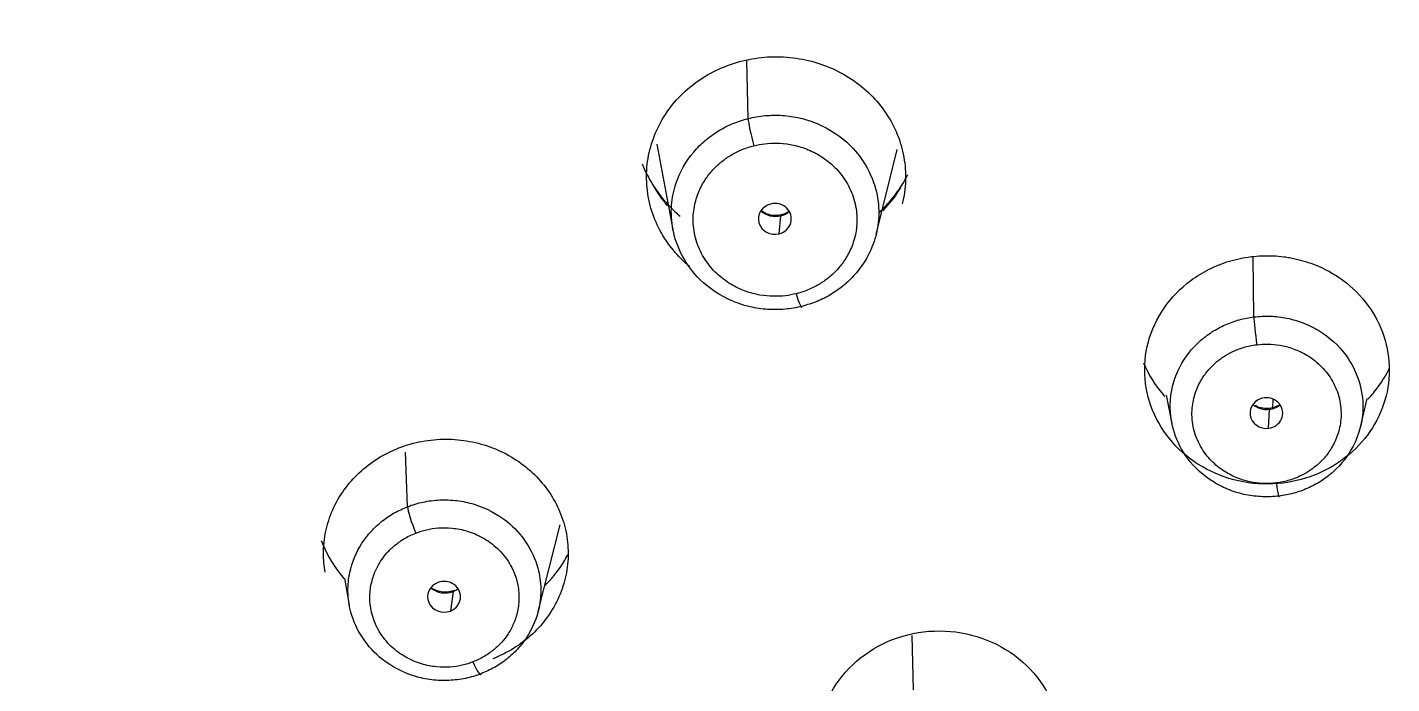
# Model space of a CAD drawing. Extents: x 1777 to 3131, y 3495 to 4487.
# Drawn here: x 2217.15 to 2235.87, y 4144.18 to 4153.18 of the extents above; entities that cross this region are included whole.
import ezdxf

# ---------------------------------------------------------------- set-up
doc = ezdxf.new("R2010")
doc.units = 0
doc.header["$LTSCALE"] = 30
doc.header["$MEASUREMENT"] = 0
doc.layers.add('\\M+5B3DF\\M+5B4E7\\M+5CFDF', color=3, linetype='CONTINUOUS', lineweight=9)

msp = doc.modelspace()

# ---------------------------------------------------------------- linework, layer by layer
at = {"layer": '\\M+5B3DF\\M+5B4E7\\M+5CFDF', "color": 0, "lineweight": -3}
for p, q in [((2227.038, 4151.926), (2227.019, 4152.721)), ((2225.782, 4151.574), (2226.005, 4150.404)), ((2228.792, 4150.334), (2229.081, 4151.498)), ((2227.461, 4150.345), (2227.487, 4150.592)), ((2233.976, 4149.205), (2233.966, 4150.03)), ((2232.771, 4148.13), (2232.85, 4147.742)), ((2234.234, 4147.96), (2234.24, 4148.079)), ((2235.441, 4147.713), (2235.528, 4148.088)), ((2234.177, 4147.677), (2234.19, 4147.939)), ((2222.363, 4146.602), (2222.335, 4147.349)), ((2224.155, 4145.167), (2224.459, 4146.353)), ((2221.5, 4145.62), (2221.565, 4145.254)), ((2222.991, 4145.44), (2222.952, 4145.172)), ((2229.305, 4144.09), (2229.285, 4144.837))]:
    msp.add_line(p, q, dxfattribs=at)
for centre, major_axis, ratio, start_param, end_param in [((2227.115, 4151.659), (-0.073, 0.291), 0.092301, 0.388576, 1.924045), ((2227.403, 4150.549), (-0.226, 0), 0.934732, 4.976406, 8.117998), ((2227.411, 4150.859), (-0.292, 0.008), 0.94557, 0.834567, 1.858381), ((2227.403, 4150.549), (-0.226, 0), 0.934732, 1.834813, 4.976406), ((2227.411, 4150.859), (-0.292, 0.008), 0.94557, 1.858381, 2.304977), ((2227.564, 4150.312), (0.073, -0.291), 0.092301, 3.148906, 3.390542), ((2227.697, 4149.63), (0.073, -0.291), 0.092301, 5.065638, 6.532135), ((2234.015, 4148.931), (-0.037, 0.298), 0.046549, 0.400044, 1.932593), ((2234.147, 4147.886), (-0.225, 0), 0.9347, 4.84425, 7.985842), ((2234.147, 4147.886), (-0.225, 0), 0.9347, 1.702657, 4.84425), ((2234.151, 4148.216), (-0.296, 0.004), 0.944942, 0.878699, 1.713528), ((2234.151, 4148.216), (-0.296, 0.004), 0.944942, 1.713528, 2.264388), ((2234.229, 4147.652), (0.037, -0.298), 0.046549, 3.147402, 3.40201), ((2234.282, 4147.035), (0.037, -0.298), 0.046549, 5.074186, 6.543603), ((2222.478, 4146.348), (0.108, -0.28), 0.136474, 3.51866, 5.051436), ((2222.865, 4145.367), (-0.226, 0.001), 0.934583, 1.966154, 5.107747), ((2222.865, 4145.367), (-0.226, 0.001), 0.934583, 5.107747, 8.249339), ((2222.877, 4145.699), (-0.296, 0.011), 0.94425, 0.884372, 1.998215), ((2222.877, 4145.699), (-0.296, 0.011), 0.94425, 1.998215, 2.261665), ((2223.105, 4145.172), (-0.108, 0.28), 0.136474, 0.012278, 0.237441), ((2223.261, 4144.58), (-0.108, 0.28), 0.136474, 1.909843, 3.379033)]:
    msp.add_ellipse(centre, major_axis=major_axis, ratio=ratio, start_param=start_param, end_param=end_param, dxfattribs=at)
for points, knots in [([(2224.769, 4003.327), (2224.719, 4007.271), (2224.647, 4011.214), (2224.499, 4017.123), (2224.444, 4019.092), (2224.321, 4023.027), (2224.256, 4024.993), (2224.065, 4028.918), (2223.932, 4030.879), (2223.425, 4034.765), (2223.055, 4036.692), (2222.249, 4039.51), (2221.939, 4040.436), (2221.231, 4042.251), (2220.831, 4043.138), (2219.911, 4044.846), (2219.389, 4045.665), (2218.243, 4047.226), (2217.619, 4047.97), (2216.299, 4049.381), (2215.6, 4050.047), (2214.134, 4051.298), (2213.366, 4051.884), (2211.774, 4052.98), (2210.949, 4053.489), (2209.256, 4054.442), (2208.389, 4054.887), (2205.766, 4056.176), (2203.982, 4056.976), (2201.366, 4058.269), (2200.504, 4058.716), (2198.808, 4059.653), (2197.972, 4060.144), (2196.346, 4061.184), (2195.555, 4061.733), (2194.042, 4062.905), (2193.32, 4063.53), (2191.272, 4065.511), (2190.061, 4066.969), (2188.49, 4069.298), (2188.006, 4070.099), (2187.099, 4071.729), (2186.677, 4072.56), (2185.498, 4075.087), (2184.825, 4076.818), (2183.66, 4080.332), (2183.172, 4082.116), (2182.351, 4085.717), (2182.018, 4087.532), (2181.476, 4091.18), (2181.264, 4093.013), (2180.928, 4096.684), (2180.805, 4098.523), (2180.54, 4104.046), (2180.497, 4107.734), (2180.652, 4113.26), (2180.736, 4115.102), (2180.976, 4118.78), (2181.133, 4120.617), (2181.54, 4124.282), (2181.789, 4126.11), (2182.414, 4129.745), (2182.793, 4131.553), (2183.732, 4135.125), (2184.29, 4136.891), (2185.643, 4140.341), (2186.432, 4142.028), (2188.284, 4145.262), (2189.345, 4146.812), (2191.743, 4149.712), (2193.077, 4151.066), (2195.256, 4152.91), (2196.013, 4153.493), (2197.583, 4154.588), (2198.397, 4155.1), (2200.91, 4156.527), (2202.679, 4157.335), (2204.496, 4158.034)], [0, 0, 0, 0, 0.0625, 0.0625, 0.09375, 0.09375, 0.125, 0.125, 0.15625, 0.15625, 0.1875, 0.1875, 0.203125, 0.203125, 0.21875, 0.21875, 0.234375, 0.234375, 0.25, 0.25, 0.265625, 0.265625, 0.28125, 0.28125, 0.296875, 0.296875, 0.3125, 0.3125, 0.34375, 0.34375, 0.359375, 0.359375, 0.375, 0.375, 0.390625, 0.390625, 0.40625, 0.40625, 0.4375, 0.4375, 0.453125, 0.453125, 0.46875, 0.46875, 0.5, 0.5, 0.53125, 0.53125, 0.5625, 0.5625, 0.59375, 0.59375, 0.625, 0.625, 0.6875, 0.6875, 0.71875, 0.71875, 0.75, 0.75, 0.78125, 0.78125, 0.8125, 0.8125, 0.84375, 0.84375, 0.875, 0.875, 0.90625, 0.90625, 0.9375, 0.9375, 0.953125, 0.953125, 0.96875, 0.96875, 1, 1, 1, 1]), ([(2204.955, 4156.425), (2204.79, 4156.36), (2204.446, 4156.225), (2203.912, 4156.007), (2203.339, 4155.764), (2202.57, 4155.424), (2201.698, 4155.011), (2200.43, 4154.358), (2198.96, 4153.51), (2196.968, 4152.174), (2194.932, 4150.519), (2192.999, 4148.6), (2190.974, 4146.226), (2189.056, 4143.42), (2187.439, 4140.273), (2186.505, 4137.999), (2185.91, 4136.343), (2185.393, 4134.775), (2184.823, 4132.76), (2184.287, 4130.495), (2183.847, 4128.263), (2183.235, 4124.545), (2182.703, 4119.758), (2182.333, 4114.003), (2182.173, 4108.105), (2182.255, 4102.707), (2182.512, 4097.765), (2182.825, 4093.949), (2183.279, 4090.119), (2183.901, 4086.309), (2184.652, 4082.938), (2185.448, 4080.081), (2186.211, 4077.79), (2187.013, 4075.713), (2188.043, 4073.364), (2189.422, 4070.721), (2191.225, 4068.028), (2193.116, 4065.826), (2194.878, 4064.176), (2196.449, 4062.949), (2197.628, 4062.142), (2198.71, 4061.454), (2200.052, 4060.654), (2202.173, 4059.509), (2205.109, 4058.092), (2208.063, 4056.732), (2210.633, 4055.411), (2212.249, 4054.473), (2213.431, 4053.706), (2214.261, 4053.126), (2215.043, 4052.539), (2215.909, 4051.846), (2216.998, 4050.903), (2218.03, 4049.974), (2218.876, 4049.178), (2219.557, 4048.512), (2220.632, 4047.377), (2222.063, 4045.433), (2223.239, 4043.129), (2223.978, 4041.193), (2224.454, 4039.732), (2224.779, 4038.576), (2225.09, 4037.321), (2225.317, 4036.293), (2225.498, 4035.366), (2225.584, 4034.876), (2225.615, 4034.696)], [0, 0, 0, 0, 0.003459, 0.007214, 0.011266, 0.015614, 0.023656, 0.030154, 0.043592, 0.057032, 0.077492, 0.095619, 0.111413, 0.140155, 0.164137, 0.183352, 0.190386, 0.20018, 0.217211, 0.233353, 0.24805, 0.264051, 0.310977, 0.347323, 0.383099, 0.432782, 0.458757, 0.485271, 0.511786, 0.538305, 0.564826, 0.582853, 0.599256, 0.614348, 0.6284, 0.651649, 0.674923, 0.693736, 0.709704, 0.72282, 0.733082, 0.737787, 0.748001, 0.763716, 0.784923, 0.811591, 0.827175, 0.841454, 0.848243, 0.854858, 0.861359, 0.867478, 0.876665, 0.889695, 0.894614, 0.899294, 0.908268, 0.925038, 0.946214, 0.958393, 0.965287, 0.976041, 0.981687, 0.990362, 0.996466, 1, 1, 1, 1]), ([(2225.902, 4034.76), (2225.624, 4036.354), (2225.273, 4037.934), (2224.591, 4040.262), (2224.338, 4041.03), (2223.767, 4042.543), (2223.448, 4043.288), (2222.727, 4044.736), (2222.326, 4045.439), (2221.433, 4046.786), (2220.94, 4047.428), (2219.866, 4048.636), (2219.291, 4049.203), (2218.118, 4050.303), (2217.522, 4050.838), (2216.324, 4051.891), (2215.717, 4052.408), (2214.451, 4053.38), (2213.796, 4053.839), (2211.783, 4055.14), (2210.377, 4055.907), (2207.51, 4057.335), (2206.052, 4057.999), (2203.162, 4059.37), (2201.731, 4060.08), (2199.65, 4061.246), (2198.966, 4061.651), (2197.63, 4062.501), (2196.977, 4062.947), (2195.718, 4063.893), (2195.112, 4064.392), (2193.955, 4065.444), (2193.405, 4065.996), (2191.842, 4067.724), (2190.92, 4068.967), (2189.284, 4071.568), (2188.572, 4072.925), (2187.302, 4075.699), (2186.742, 4077.117), (2185.753, 4079.99), (2185.325, 4081.447), (2184.215, 4085.854), (2183.706, 4088.842), (2182.969, 4094.846), (2182.74, 4097.863), (2182.47, 4103.903), (2182.428, 4106.927), (2182.53, 4112.972), (2182.673, 4115.993), (2183.046, 4120.514), (2183.197, 4122.019), (2183.565, 4125.022), (2183.781, 4126.52), (2184.57, 4130.993), (2185.284, 4133.949), (2186.813, 4138.246), (2187.398, 4139.655), (2188.748, 4142.394), (2189.518, 4143.723), (2191.259, 4146.258), (2192.227, 4147.467), (2194.349, 4149.731), (2195.503, 4150.788), (2197.985, 4152.702), (2199.314, 4153.557), (2202.098, 4155.064), (2203.553, 4155.716), (2205.042, 4156.29)], [0, 0, 0, 0, 0.03125, 0.03125, 0.046875, 0.046875, 0.0625, 0.0625, 0.078125, 0.078125, 0.09375, 0.09375, 0.109375, 0.109375, 0.125, 0.125, 0.140625, 0.140625, 0.15625, 0.15625, 0.1875, 0.1875, 0.21875, 0.21875, 0.25, 0.25, 0.265625, 0.265625, 0.28125, 0.28125, 0.296875, 0.296875, 0.3125, 0.3125, 0.34375, 0.34375, 0.375, 0.375, 0.40625, 0.40625, 0.4375, 0.4375, 0.5, 0.5, 0.5625, 0.5625, 0.625, 0.625, 0.6875, 0.6875, 0.71875, 0.71875, 0.75, 0.75, 0.8125, 0.8125, 0.84375, 0.84375, 0.875, 0.875, 0.90625, 0.90625, 0.9375, 0.9375, 0.96875, 0.96875, 1, 1, 1, 1]), ([(2226.234, 4149.894), (2226.152, 4149.962), (2226.077, 4150.037), (2225.87, 4150.289), (2225.764, 4150.487), (2225.674, 4150.799), (2225.655, 4150.908), (2225.64, 4151.123), (2225.643, 4151.231), (2225.673, 4151.445), (2225.7, 4151.551), (2225.774, 4151.755), (2225.822, 4151.853), (2225.939, 4152.041), (2226.007, 4152.129), (2226.159, 4152.291), (2226.245, 4152.365), (2226.522, 4152.563), (2226.733, 4152.66), (2226.96, 4152.716)], [0, 0, 0, 0, 0.086195, 0.086195, 0.268956, 0.268956, 0.360336, 0.360336, 0.451717, 0.451717, 0.543097, 0.543097, 0.634478, 0.634478, 0.725858, 0.725858, 0.817239, 0.817239, 1, 1, 1, 1]), ([(2226.96, 4152.716), (2227.074, 4152.744), (2227.188, 4152.762), (2227.419, 4152.776), (2227.537, 4152.772), (2227.768, 4152.744), (2227.881, 4152.72), (2228.101, 4152.651), (2228.208, 4152.606), (2228.509, 4152.445), (2228.688, 4152.3), (2228.97, 4151.96), (2229.076, 4151.762), (2229.166, 4151.45), (2229.185, 4151.342), (2229.201, 4151.127), (2229.197, 4151.019), (2229.175, 4150.859), (2229.164, 4150.807), (2229.152, 4150.755)], [0, 0, 0, 0, 0.095315, 0.095315, 0.190631, 0.190631, 0.285946, 0.285946, 0.381261, 0.381261, 0.571892, 0.571892, 0.762522, 0.762522, 0.857837, 0.857837, 0.953153, 0.953153, 1, 1, 1, 1]), ([(2227.038, 4151.926), (2227.075, 4151.934), (2227.151, 4151.951), (2227.269, 4151.966), (2227.388, 4151.972), (2227.508, 4151.969), (2227.629, 4151.956), (2227.749, 4151.933), (2227.869, 4151.9), (2228.119, 4151.807), (2228.538, 4151.532), (2228.814, 4151.02), (2228.834, 4150.648), (2228.825, 4150.535)], [0, 0, 0, 0, 0.043272, 0.086995, 0.131172, 0.175802, 0.220887, 0.266427, 0.312423, 0.358877, 0.56533, 0.86732, 1, 1, 1, 1]), ([(2225.987, 4150.737), (2225.995, 4150.837), (2226.048, 4151.099), (2226.219, 4151.403), (2226.444, 4151.629), (2226.626, 4151.76), (2226.825, 4151.863), (2226.967, 4151.905), (2227.038, 4151.926)], [0, 0, 0, 0, 0.181423, 0.480601, 0.613766, 0.744716, 0.873457, 1, 1, 1, 1]), ([(2225.581, 4151.306), (2225.606, 4151.244), (2225.676, 4151.094), (2225.825, 4150.863), (2225.988, 4150.686), (2226.088, 4150.599), (2226.103, 4150.586)], [0, 0, 0, 0, 0.243149, 0.590351, 0.937553, 1, 1, 1, 1]), ([(2225.71, 4151.048), (2225.763, 4150.949), (2225.835, 4150.841), (2225.918, 4150.741), (2225.929, 4150.728)], [0, 0, 0, 0, 0.871319, 1, 1, 1, 1]), ([(2228.832, 4150.636), (2228.866, 4150.667), (2228.963, 4150.763), (2229.101, 4150.933), (2229.193, 4151.085), (2229.229, 4151.156)], [0, 0, 0, 0, 0.218493, 0.652765, 1, 1, 1, 1]), ([(2228.888, 4150.66), (2228.892, 4150.664), (2228.973, 4150.75), (2229.056, 4150.857), (2229.123, 4150.966), (2229.132, 4150.981)], [0, 0, 0, 0, 0.041024, 0.868596, 1, 1, 1, 1]), ([(2227.774, 4149.349), (2227.737, 4149.341), (2227.66, 4149.323), (2227.543, 4149.309), (2227.424, 4149.303), (2227.304, 4149.306), (2227.182, 4149.319), (2227.062, 4149.342), (2226.943, 4149.375), (2226.693, 4149.468), (2226.274, 4149.743), (2225.998, 4150.254), (2225.978, 4150.626), (2225.987, 4150.737)], [0, 0, 0, 0, 0.043343, 0.087142, 0.131397, 0.176106, 0.22127, 0.266889, 0.312961, 0.359486, 0.565128, 0.868416, 1, 1, 1, 1]), ([(2227.491, 4150.603), (2227.458, 4150.595), (2227.393, 4150.588), (2227.293, 4150.61), (2227.237, 4150.644), (2227.213, 4150.663)], [0, 0, 0, 0, 0.326636, 0.667798, 1, 1, 1, 1]), ([(2227.598, 4150.653), (2227.587, 4150.645), (2227.555, 4150.624), (2227.517, 4150.609), (2227.491, 4150.603)], [0, 0, 0, 0, 0.362256, 1, 1, 1, 1]), ([(2228.825, 4150.535), (2228.817, 4150.435), (2228.764, 4150.174), (2228.592, 4149.871), (2228.367, 4149.645), (2228.185, 4149.514), (2227.987, 4149.412), (2227.845, 4149.37), (2227.774, 4149.349)], [0, 0, 0, 0, 0.1825, 0.480464, 0.614052, 0.745174, 0.873825, 1, 1, 1, 1]), ([(2233.936, 4150.031), (2234.037, 4150.043), (2234.138, 4150.047), (2234.289, 4150.04), (2234.339, 4150.036), (2234.415, 4150.026), (2234.44, 4150.022), (2234.49, 4150.013), (2234.515, 4150.008), (2234.638, 4149.981), (2234.734, 4149.952), (2234.873, 4149.895), (2234.918, 4149.875), (2235.007, 4149.829), (2235.051, 4149.804), (2235.093, 4149.778)], [0, 0, 0, 0, 0.25, 0.25, 0.375, 0.375, 0.4375, 0.4375, 0.5, 0.5, 0.75, 0.75, 0.875, 0.875, 1, 1, 1, 1]), ([(2235.093, 4149.778), (2235.235, 4149.689), (2235.358, 4149.582), (2235.571, 4149.335), (2235.656, 4149.198), (2235.841, 4148.758), (2235.866, 4148.427), (2235.751, 4147.969), (2235.687, 4147.819), (2235.516, 4147.549), (2235.407, 4147.424), (2235.157, 4147.213), (2235.014, 4147.124), (2234.707, 4146.992), (2234.544, 4146.947), (2234.375, 4146.927)], [0, 0, 0, 0, 0.125, 0.125, 0.25, 0.25, 0.5, 0.5, 0.625, 0.625, 0.75, 0.75, 0.875, 0.875, 1, 1, 1, 1]), ([(2234.375, 4146.927), (2234.193, 4146.904), (2234.012, 4146.909), (2233.652, 4146.975), (2233.482, 4147.034), (2233.006, 4147.288), (2232.754, 4147.552), (2232.468, 4148.178), (2232.439, 4148.532), (2232.572, 4149.025), (2232.645, 4149.183), (2232.842, 4149.468), (2232.965, 4149.596), (2233.109, 4149.703)], [0, 0, 0, 0, 0.125, 0.125, 0.25, 0.25, 0.5, 0.5, 0.75, 0.75, 0.875, 0.875, 1, 1, 1, 1]), ([(2232.827, 4147.997), (2232.827, 4147.997), (2232.829, 4148.18), (2232.914, 4148.504), (2233.166, 4148.827), (2233.396, 4149.002), (2233.579, 4149.1), (2233.774, 4149.171), (2233.909, 4149.194), (2233.976, 4149.205)], [0, 0, 0, 0, 0.000011, 0.308706, 0.553732, 0.668173, 0.780694, 0.891301, 1, 1, 1, 1]), ([(2233.976, 4149.205), (2234.013, 4149.208), (2234.088, 4149.216), (2234.201, 4149.216), (2234.315, 4149.207), (2234.43, 4149.189), (2234.543, 4149.16), (2234.655, 4149.123), (2234.763, 4149.075), (2234.983, 4148.955), (2235.338, 4148.633), (2235.474, 4148.21), (2235.471, 4147.956)], [0, 0, 0, 0, 0.049598, 0.099786, 0.150566, 0.201938, 0.253904, 0.306464, 0.35962, 0.413371, 0.644171, 1, 1, 1, 1]), ([(2232.46, 4148.574), (2232.527, 4148.418), (2232.624, 4148.262), (2232.745, 4148.124), (2232.752, 4148.116)], [0, 0, 0, 0, 0.942512, 1, 1, 1, 1]), ([(2235.541, 4148.078), (2235.592, 4148.131), (2235.705, 4148.267), (2235.795, 4148.417), (2235.838, 4148.507)], [0, 0, 0, 0, 0.419264, 1, 1, 1, 1]), ([(2234.321, 4146.748), (2234.284, 4146.744), (2234.209, 4146.736), (2234.095, 4146.737), (2233.981, 4146.746), (2233.866, 4146.764), (2233.753, 4146.792), (2233.641, 4146.83), (2233.533, 4146.878), (2233.318, 4146.996), (2232.961, 4147.315), (2232.823, 4147.739), (2232.827, 4147.997)], [0, 0, 0, 0, 0.049913, 0.10034, 0.15128, 0.202733, 0.254698, 0.307176, 0.360165, 0.413664, 0.638474, 1, 1, 1, 1]), ([(2234.198, 4147.95), (2234.164, 4147.946), (2234.097, 4147.946), (2234.026, 4147.97), (2233.992, 4147.989), (2233.987, 4147.992)], [0, 0, 0, 0, 0.448295, 0.915872, 1, 1, 1, 1]), ([(2234.314, 4147.99), (2234.3, 4147.982), (2234.262, 4147.964), (2234.22, 4147.953), (2234.192, 4147.95)], [0, 0, 0, 0, 0.379071, 1, 1, 1, 1]), ([(2235.471, 4147.956), (2235.471, 4147.956), (2235.469, 4147.775), (2235.385, 4147.45), (2235.133, 4147.126), (2234.901, 4146.95), (2234.717, 4146.852), (2234.523, 4146.781), (2234.388, 4146.759), (2234.321, 4146.748)], [0, 0, 0, 0, 0.000018, 0.305758, 0.554473, 0.668804, 0.781172, 0.891571, 1, 1, 1, 1]), ([(2222.246, 4147.408), (2222.349, 4147.448), (2222.454, 4147.478), (2222.668, 4147.517), (2222.779, 4147.528), (2222.999, 4147.528), (2223.108, 4147.518), (2223.323, 4147.478), (2223.43, 4147.448), (2223.734, 4147.331), (2223.921, 4147.214), (2224.23, 4146.926), (2224.355, 4146.752), (2224.481, 4146.469), (2224.514, 4146.369), (2224.557, 4146.169), (2224.567, 4146.067), (2224.568, 4145.862), (2224.557, 4145.759), (2224.514, 4145.558), (2224.483, 4145.461), (2224.398, 4145.27), (2224.346, 4145.179), (2224.225, 4145.009), (2224.155, 4144.929), (2223.921, 4144.711), (2223.737, 4144.595), (2223.532, 4144.516)], [0, 0, 0, 0, 0.0625, 0.0625, 0.125, 0.125, 0.1875, 0.1875, 0.25, 0.25, 0.375, 0.375, 0.5, 0.5, 0.5625, 0.5625, 0.625, 0.625, 0.6875, 0.6875, 0.75, 0.75, 0.8125, 0.8125, 0.875, 0.875, 1, 1, 1, 1]), ([(2221.233, 4145.703), (2221.218, 4145.788), (2221.21, 4145.873), (2221.21, 4146.062), (2221.221, 4146.166), (2221.264, 4146.366), (2221.295, 4146.464), (2221.38, 4146.655), (2221.431, 4146.745), (2221.553, 4146.915), (2221.623, 4146.995), (2221.857, 4147.213), (2222.041, 4147.329), (2222.246, 4147.408)], [0, 0, 0, 0, 0.122839, 0.122839, 0.269033, 0.269033, 0.415226, 0.415226, 0.56142, 0.56142, 0.707613, 0.707613, 1, 1, 1, 1]), ([(2221.547, 4145.442), (2221.546, 4145.528), (2221.568, 4145.759), (2221.685, 4146.041), (2221.859, 4146.266), (2222.009, 4146.405), (2222.177, 4146.521), (2222.302, 4146.575), (2222.363, 4146.602)], [0, 0, 0, 0, 0.174861, 0.467339, 0.603935, 0.738239, 0.870258, 1, 1, 1, 1]), ([(2222.363, 4146.602), (2222.398, 4146.615), (2222.468, 4146.64), (2222.578, 4146.667), (2222.69, 4146.686), (2222.806, 4146.696), (2222.923, 4146.697), (2223.041, 4146.687), (2223.16, 4146.667), (2223.405, 4146.604), (2223.837, 4146.38), (2224.141, 4145.918), (2224.19, 4145.572), (2224.192, 4145.477)], [0, 0, 0, 0, 0.043775, 0.088071, 0.132889, 0.17823, 0.224094, 0.270483, 0.317396, 0.364836, 0.56852, 0.882594, 1, 1, 1, 1]), ([(2221.18, 4146.14), (2221.187, 4146.121), (2221.257, 4145.94), (2221.365, 4145.763), (2221.487, 4145.621), (2221.492, 4145.615)], [0, 0, 0, 0, 0.098615, 0.959039, 1, 1, 1, 1]), ([(2224.25, 4145.522), (2224.322, 4145.592), (2224.437, 4145.728), (2224.529, 4145.877), (2224.564, 4145.944)], [0, 0, 0, 0, 0.56521, 1, 1, 1, 1]), ([(2223.376, 4144.312), (2223.341, 4144.299), (2223.27, 4144.274), (2223.16, 4144.247), (2223.047, 4144.228), (2222.931, 4144.218), (2222.814, 4144.218), (2222.696, 4144.227), (2222.578, 4144.247), (2222.338, 4144.309), (2221.905, 4144.531), (2221.597, 4144.994), (2221.548, 4145.346), (2221.547, 4145.442)], [0, 0, 0, 0, 0.043981, 0.088415, 0.133301, 0.17864, 0.224431, 0.270673, 0.317366, 0.364509, 0.562611, 0.881171, 1, 1, 1, 1]), ([(2223.002, 4145.453), (2222.97, 4145.441), (2222.906, 4145.425), (2222.8, 4145.434), (2222.731, 4145.463), (2222.699, 4145.484), (2222.695, 4145.487)], [0, 0, 0, 0, 0.307207, 0.628775, 0.947303, 1, 1, 1, 1]), ([(2224.192, 4145.477), (2224.193, 4145.391), (2224.172, 4145.158), (2224.054, 4144.874), (2223.879, 4144.648), (2223.729, 4144.509), (2223.561, 4144.393), (2223.437, 4144.339), (2223.376, 4144.312)], [0, 0, 0, 0, 0.173635, 0.469676, 0.605768, 0.739522, 0.870934, 1, 1, 1, 1]), ([(2228.588, 4142.153), (2228.544, 4142.187), (2228.502, 4142.224), (2228.393, 4142.328), (2228.332, 4142.399), (2228.222, 4142.551), (2228.174, 4142.632), (2228.094, 4142.8), (2228.063, 4142.886), (2228.016, 4143.064), (2228.001, 4143.156), (2227.989, 4143.339), (2227.992, 4143.43), (2228.014, 4143.612), (2228.034, 4143.704), (2228.119, 4143.967), (2228.209, 4144.134), (2228.445, 4144.426), (2228.593, 4144.553), (2228.922, 4144.751), (2229.108, 4144.823), (2229.491, 4144.902), (2229.692, 4144.909), (2230.08, 4144.859), (2230.271, 4144.801), (2230.616, 4144.629), (2230.774, 4144.513), (2231.034, 4144.24), (2231.139, 4144.08), (2231.281, 4143.739), (2231.32, 4143.555), (2231.325, 4143.281), (2231.318, 4143.188), (2231.287, 4143.007), (2231.263, 4142.919), (2231.166, 4142.659), (2231.068, 4142.496), (2230.941, 4142.354)], [0, 0, 0, 0, 0.021913, 0.021913, 0.059532, 0.059532, 0.09715, 0.09715, 0.134769, 0.134769, 0.172388, 0.172388, 0.210007, 0.210007, 0.247625, 0.247625, 0.322863, 0.322863, 0.3981, 0.3981, 0.473338, 0.473338, 0.548575, 0.548575, 0.623813, 0.623813, 0.69905, 0.69905, 0.774288, 0.774288, 0.849525, 0.849525, 0.887144, 0.887144, 0.924763, 0.924763, 1, 1, 1, 1])]:
    msp.add_open_spline(points, degree=3, knots=knots, dxfattribs=at)
for points in [[(2227.115, 4151.552), (2227.163, 4151.564), (2227.263, 4151.582), (2227.425, 4151.592), (2227.612, 4151.575), (2227.811, 4151.524), (2228.015, 4151.429), (2228.208, 4151.285), (2228.373, 4151.092), (2228.49, 4150.854), (2228.539, 4150.594), (2228.521, 4150.352), (2228.458, 4150.15), (2228.366, 4149.982), (2228.262, 4149.85), (2228.151, 4149.746), (2228.028, 4149.658), (2227.884, 4149.582), (2227.764, 4149.539), (2227.697, 4149.523)], [(2227.697, 4149.523), (2227.65, 4149.511), (2227.55, 4149.492), (2227.387, 4149.483), (2227.2, 4149.499), (2227, 4149.551), (2226.796, 4149.646), (2226.603, 4149.79), (2226.438, 4149.985), (2226.322, 4150.223), (2226.273, 4150.482), (2226.292, 4150.723), (2226.355, 4150.926), (2226.446, 4151.093), (2226.551, 4151.224), (2226.661, 4151.328), (2226.784, 4151.416), (2226.928, 4151.493), (2227.049, 4151.535), (2227.115, 4151.552)], [(2233.109, 4149.703), (2233.188, 4149.762), (2233.358, 4149.866), (2233.638, 4149.977), (2233.836, 4150.019), (2233.936, 4150.031)], [(2234.282, 4146.928), (2234.233, 4146.922), (2234.131, 4146.916), (2233.966, 4146.93), (2233.782, 4146.977), (2233.591, 4147.065), (2233.408, 4147.204), (2233.251, 4147.394), (2233.144, 4147.638), (2233.115, 4147.898), (2233.152, 4148.123), (2233.228, 4148.308), (2233.33, 4148.457), (2233.44, 4148.571), (2233.555, 4148.659), (2233.682, 4148.731), (2233.828, 4148.789), (2233.949, 4148.816), (2234.015, 4148.824)], [(2234.015, 4148.824), (2234.064, 4148.83), (2234.167, 4148.836), (2234.331, 4148.822), (2234.515, 4148.775), (2234.705, 4148.688), (2234.889, 4148.549), (2235.045, 4148.359), (2235.153, 4148.116), (2235.183, 4147.856), (2235.146, 4147.63), (2235.069, 4147.445), (2234.968, 4147.295), (2234.857, 4147.181), (2234.742, 4147.093), (2234.615, 4147.021), (2234.47, 4146.963), (2234.348, 4146.936), (2234.282, 4146.928)], [(2223.261, 4144.473), (2223.216, 4144.456), (2223.118, 4144.425), (2222.955, 4144.399), (2222.764, 4144.4), (2222.556, 4144.439), (2222.34, 4144.528), (2222.136, 4144.675), (2221.965, 4144.884), (2221.865, 4145.128), (2221.838, 4145.355), (2221.861, 4145.551), (2221.918, 4145.72), (2221.993, 4145.857), (2222.079, 4145.97), (2222.182, 4146.07), (2222.307, 4146.161), (2222.416, 4146.217), (2222.478, 4146.241)], [(2222.478, 4146.241), (2222.524, 4146.258), (2222.621, 4146.289), (2222.784, 4146.315), (2222.974, 4146.314), (2223.182, 4146.275), (2223.398, 4146.186), (2223.602, 4146.04), (2223.773, 4145.831), (2223.874, 4145.588), (2223.901, 4145.36), (2223.878, 4145.163), (2223.822, 4144.994), (2223.747, 4144.857), (2223.66, 4144.744), (2223.557, 4144.644), (2223.432, 4144.553), (2223.323, 4144.497), (2223.261, 4144.473)]]:
    msp.add_open_spline(points, degree=3, dxfattribs=at)

doc.saveas('drawing.dxf')
